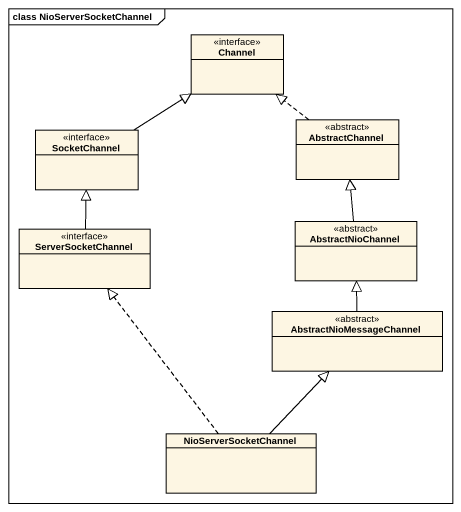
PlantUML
@startuml
mainframe class NioServerSocketChannel
hide circle
hide empty members
class Channel <<interface>>
class SocketChannel <<interface>>
class AbstractChannel <<abstract>>
class ServerSocketChannel <<interface>>
class AbstractNioChannel <<abstract>>
class AbstractNioMessageChannel <<abstract>>
class NioServerSocketChannel
SocketChannel -up-|> Channel
AbstractChannel .up.|> Channel
ServerSocketChannel -up-|> SocketChannel
AbstractNioChannel -up-|> AbstractChannel
AbstractNioMessageChannel -up-|> AbstractNioChannel
NioServerSocketChannel .up.|> ServerSocketChannel
NioServerSocketChannel -up-|> AbstractNioMessageChannel
@enduml
